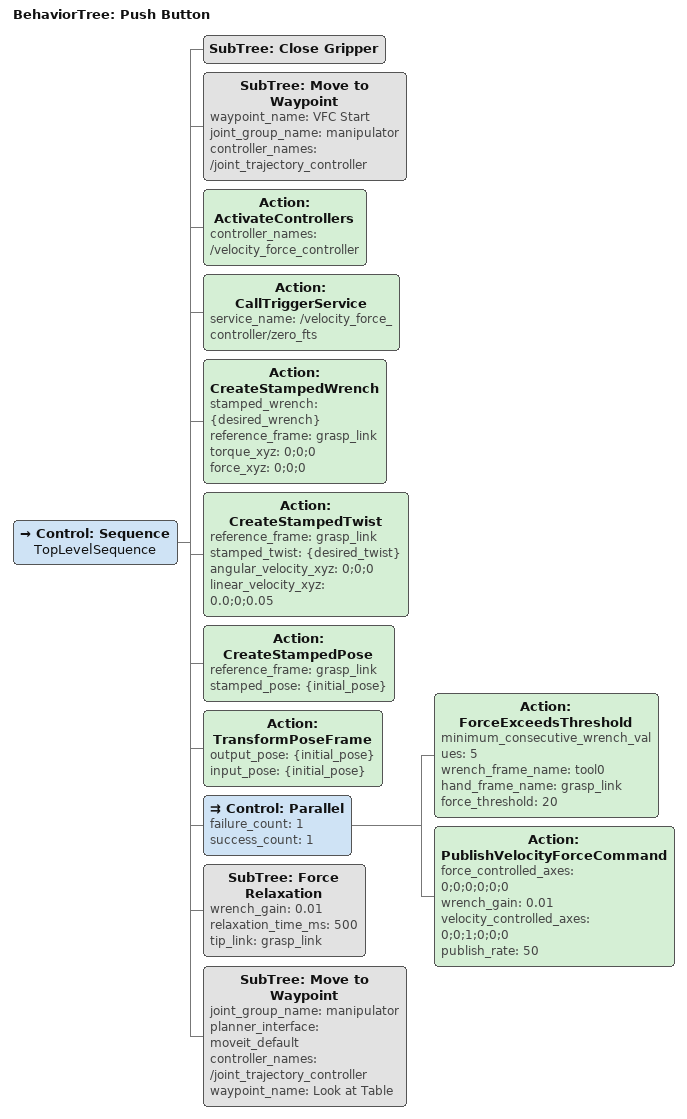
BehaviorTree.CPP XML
<?xml version='1.0' encoding='utf-8'?>
<root BTCPP_format="4" main_tree_to_execute="Push Button">
  <BehaviorTree ID="Push Button" _description="An example for how to use the VFC to move with a velocity / force reference until it collides">
    <Control ID="Sequence" name="TopLevelSequence">
      <SubTree ID="Close Gripper"/>
      <SubTree ID="Move to Waypoint" waypoint_name="VFC Start" joint_group_name="manipulator" controller_names="/joint_trajectory_controller"/>
      <Action ID="ActivateControllers" controller_names="/velocity_force_controller"/>
      <Action ID="CallTriggerService" service_name="/velocity_force_controller/zero_fts"/>
      <Action ID="CreateStampedWrench" stamped_wrench="{desired_wrench}" reference_frame="grasp_link" torque_xyz="0;0;0" force_xyz="0;0;0"/>
      <Action ID="CreateStampedTwist" reference_frame="grasp_link" stamped_twist="{desired_twist}" angular_velocity_xyz="0;0;0" linear_velocity_xyz="0.0;0;0.05"/>
      <Action ID="CreateStampedPose" reference_frame="grasp_link" stamped_pose="{initial_pose}"/>
      <Action ID="TransformPoseFrame" output_pose="{initial_pose}" input_pose="{initial_pose}"/>
      <Control ID="Parallel" failure_count="1" success_count="1">
        <Action ID="ForceExceedsThreshold" minimum_consecutive_wrench_values="5" wrench_frame_name="tool0" hand_frame_name="grasp_link" force_threshold="20"/>
        <Action ID="PublishVelocityForceCommand" force_controlled_axes="0;0;0;0;0;0" wrench_gain="0.01" velocity_controlled_axes="0;0;1;0;0;0" publish_rate="50"/>
      </Control>
      <!--Relax the arm for 500ms to just stay in contact without applying force.-->
      <SubTree ID="Force Relaxation" wrench_gain="0.01" relaxation_time_ms="500" tip_link="grasp_link"/>
      <SubTree ID="Move to Waypoint" joint_group_name="manipulator" planner_interface="moveit_default" controller_names="/joint_trajectory_controller" waypoint_name="Look at Table"/>
    </Control>
  </BehaviorTree>
</root>
